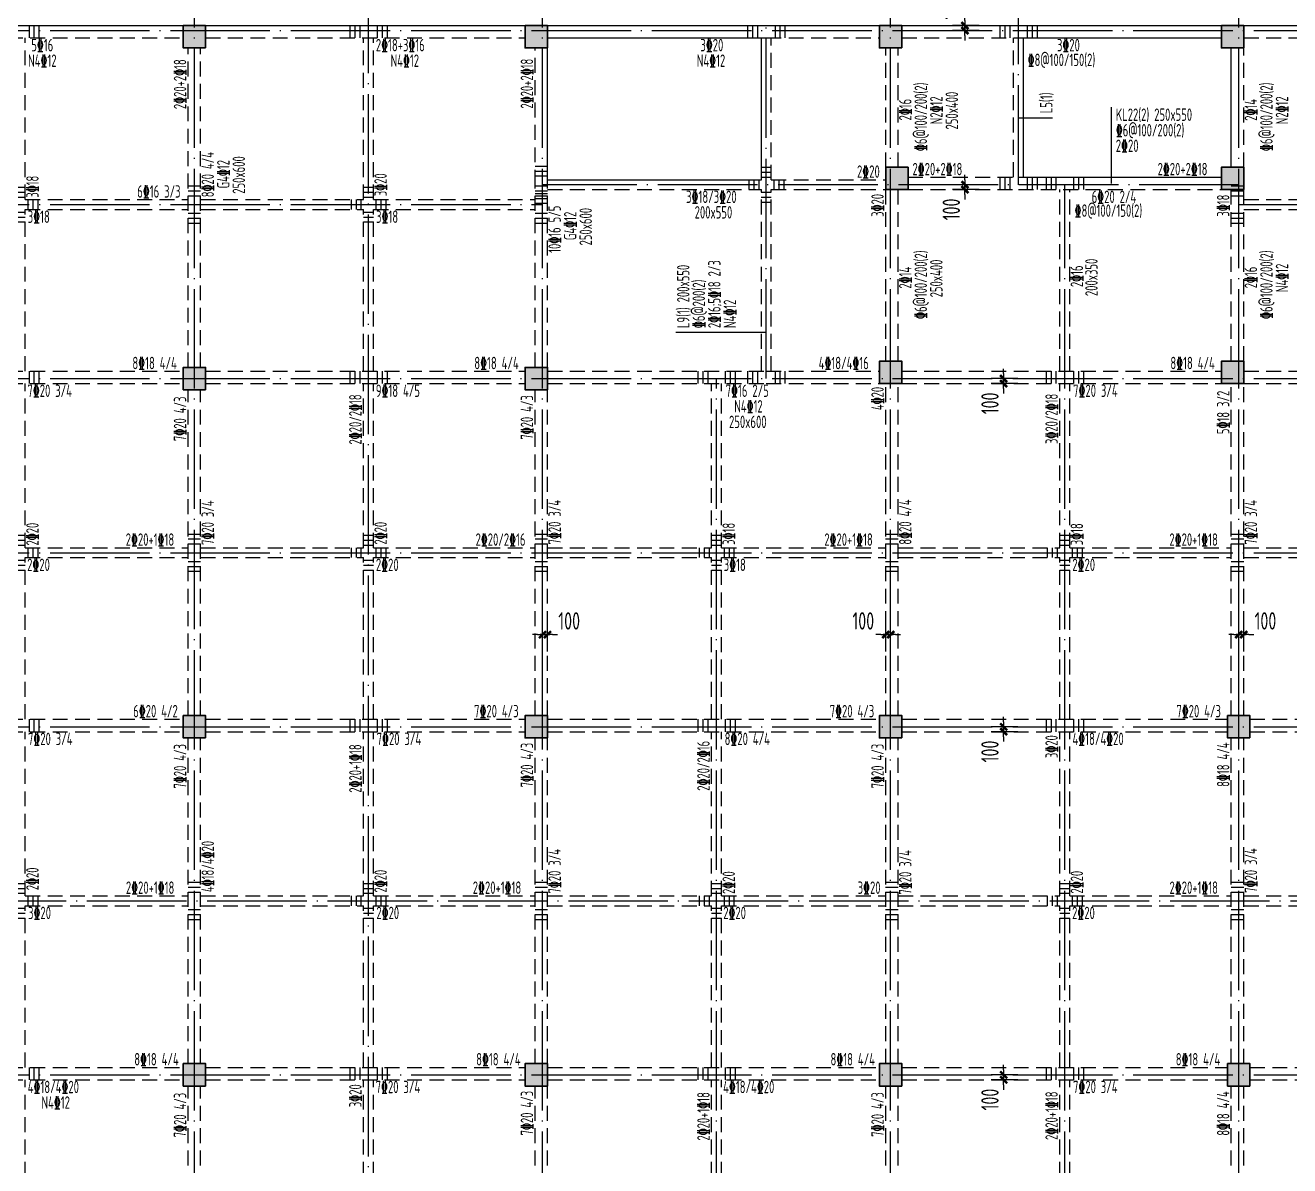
# Model space of a CAD drawing. Extents: x 8243024 to 8945023, y 669070 to 951310.
# Drawn here: x 8629474 to 8654898, y 842623 to 865555 of the extents above; entities that cross this region are included whole.
import ezdxf

# ---------------------------------------------------------------- set-up
doc = ezdxf.new("R2010")
doc.units = 0
doc.header["$LTSCALE"] = 1000
doc.linetypes.add('DASHED', pattern=[0.75, 0.5, -0.25])
doc.linetypes.add('DOTE', pattern=[2.42, 2, -0.2, 0.02, -0.2])
doc.layers.get('0').update_dxf_attribs({"linetype": 'CONTINUOUS'})
doc.layers.get('Defpoints').update_dxf_attribs({"linetype": 'CONTINUOUS'})
for name, color, linetype in [('BEAM', 4, 'DASHED'), ('BEAM_CON', 4, 'CONTINUOUS'), ('DIM', 3, 'CONTINUOUS'), ('DOTE', 1, 'DOTE'), ('柱涂实', 54, 'CONTINUOUS')]:
    doc.layers.add(name, color=color, linetype=linetype)
for name, color, linetype, lineweight in [('柱', 2, 'CONTINUOUS', 35), ('梁原位标注', 7, 'CONTINUOUS', 25), ('梁原位标注竖向', 7, 'CONTINUOUS', 25), ('梁集中标注', 2, 'CONTINUOUS', 25), ('梁集中标注竖向', 2, 'CONTINUOUS', 25), ('次梁箍筋', 1, 'CONTINUOUS', 30)]:
    doc.layers.add(name, color=color, linetype=linetype, lineweight=lineweight)
doc.styles.add('TSSD_Dimension', font='Tssdeng.shx', dxfattribs={"width": 0.7, "bigfont": 'tssdchn.shx'})
doc.styles.add('TSSD_REIN', font='Tssdeng.shx', dxfattribs={"width": 0.7, "bigfont": 'hztxt.shx'})
doc.dimstyles.new('TSSD_100_100$0', dxfattribs={"dimtxt": 350, "dimasz": 100, "dimexe": 250, "dimexo": 150, "dimgap": 100, "dimtad": 1, "dimdec": 0, "dimzin": 0, "dimdsep": 46, "dimtxsty": 'TSSD_Dimension', "dimblk": '_TSDBK', "dimblk1": '_TSDBK', "dimblk2": '_TSDBK', "dimsah": 1, "dimcen": 0, "dimclrt": 7, "dimadec": 0, "dimazin": 0, "dimtfac": 1, "dimtdec": 0, "dimtix": 1, "dimtmove": 2, "dimatfit": 3, "dimldrblk": '_TSDBK', "dimfxl": 0, "dimtolj": 1, "dimtzin": 0, "dimarcsym": 0})

# ---------------------------------------------------------------- blocks, each defined once
blk = doc.blocks.new('2a')
at = {"layer": '柱涂实'}
for points in [[(7647210, 938768), (7647210, 939218), (7646760, 939218), (7646760, 938768)], [(7654085, 938768), (7654085, 939218), (7653635, 939218), (7653635, 938768)], [(7661210, 938768), (7661210, 939218), (7660760, 939218), (7660760, 938768)], [(7668085, 938768), (7668085, 939218), (7667635, 939218), (7667635, 938768)], [(7661335, 935918), (7661335, 936368), (7660885, 936368), (7660885, 935918)], [(7668085, 935918), (7668085, 936368), (7667635, 936368), (7667635, 935918)], [(7647210, 931893), (7647210, 932343), (7646760, 932343), (7646760, 931893)], [(7654085, 931893), (7654085, 932343), (7653635, 932343), (7653635, 931893)], [(7661210, 932018), (7661210, 932468), (7660760, 932468), (7660760, 932018)], [(7668085, 932018), (7668085, 932468), (7667635, 932468), (7667635, 932018)], [(7647210, 924893), (7647210, 925343), (7646760, 925343), (7646760, 924893)], [(7654085, 924893), (7654085, 925343), (7653635, 925343), (7653635, 924893)], [(7661210, 924893), (7661210, 925343), (7660760, 925343), (7660760, 924893)], [(7668210, 924893), (7668210, 925343), (7667760, 925343), (7667760, 924893)], [(7647210, 917893), (7647210, 918343), (7646760, 918343), (7646760, 917893)], [(7654085, 917893), (7654085, 918343), (7653635, 918343), (7653635, 917893)], [(7661210, 917893), (7661210, 918343), (7660760, 918343), (7660760, 917893)], [(7668210, 917893), (7668210, 918343), (7667760, 918343), (7667760, 917893)]]:
    blk.add_hatch(color=256, dxfattribs=at).paths.add_polyline_path(points)
at = {"layer": 'BEAM', "ltscale": 0.6}
for p, q in [((7640085, 938968), (7646760, 938968)), ((7643585, 935718), (7643585, 938968)), ((7647210, 938968), (7653635, 938968)), ((7650385, 935718), (7650385, 938968)), ((7650585, 935718), (7650585, 938968)), ((7658485, 938968), (7660760, 938968)), ((7658585, 936118), (7658585, 938968)), ((7661210, 938968), (7663555, 938968)), ((7663455, 936168), (7663455, 938968)), ((7668085, 938968), (7674760, 938968)), ((7646860, 932343), (7646860, 938768)), ((7647110, 932343), (7647110, 938768)), ((7653835, 936018), (7653835, 938768)), ((7660885, 936368), (7660885, 938768)), ((7661135, 936368), (7661135, 938768)), ((7668085, 936368), (7668085, 938768)), ((7661335, 936168), (7663555, 936168)), ((7653835, 932343), (7653835, 936018)), ((7654085, 932343), (7654085, 936018)), ((7654085, 935918), (7658385, 935918)), ((7658385, 932268), (7658385, 935918)), ((7658585, 936118), (7660885, 936118)), ((7658585, 935918), (7660885, 935918)), ((7658585, 932268), (7658585, 935918)), ((7660885, 932468), (7660885, 935918)), ((7661135, 932468), (7661135, 935918)), ((7661335, 935918), (7663555, 935918)), ((7663555, 935918), (7667635, 935918)), ((7664385, 932268), (7664385, 935918)), ((7664585, 932268), (7664585, 935918)), ((7667835, 932468), (7667835, 935918)), ((7668085, 932468), (7668085, 935918)), ((7643585, 935718), (7646860, 935718)), ((7647110, 935718), (7650385, 935718)), ((7650585, 935718), (7653835, 935718)), ((7668085, 935718), (7671385, 935718)), ((7643585, 935518), (7646860, 935518)), ((7643585, 932268), (7643585, 935518)), ((7647110, 935518), (7650385, 935518)), ((7650385, 932268), (7650385, 935518)), ((7650585, 935518), (7653835, 935518)), ((7650585, 932268), (7650585, 935518)), ((7668085, 935518), (7671385, 935518)), ((7640085, 932268), (7646760, 932268)), ((7647210, 932268), (7653635, 932268)), ((7654085, 932268), (7658485, 932268)), ((7658485, 932268), (7660760, 932268)), ((7661210, 932268), (7667635, 932268)), ((7668085, 932268), (7674760, 932268)), ((7640085, 932018), (7646760, 932018)), ((7643585, 928718), (7643585, 932018)), ((7646860, 925343), (7646860, 931893)), ((7647110, 925343), (7647110, 931893)), ((7647210, 932018), (7653635, 932018)), ((7650385, 928718), (7650385, 932018)), ((7650585, 928718), (7650585, 932018)), ((7653835, 925343), (7653835, 931893)), ((7654085, 932018), (7658485, 932018)), ((7654085, 925343), (7654085, 931893)), ((7657385, 928718), (7657385, 932018)), ((7657585, 928718), (7657585, 932018)), ((7658485, 932018), (7660760, 932018)), ((7660885, 925343), (7660885, 932018)), ((7661135, 925343), (7661135, 932018)), ((7661210, 932018), (7667635, 932018)), ((7664385, 928718), (7664385, 932018)), ((7664585, 928718), (7664585, 932018)), ((7667835, 925343), (7667835, 932018)), ((7668085, 925343), (7668085, 932018)), ((7668085, 932018), (7674760, 932018)), ((7643585, 928718), (7646860, 928718)), ((7643585, 928518), (7646860, 928518)), ((7643585, 925268), (7643585, 928518)), ((7647110, 928718), (7650385, 928718)), ((7647110, 928518), (7650385, 928518)), ((7650385, 925268), (7650385, 928518)), ((7650585, 928718), (7653835, 928718)), ((7650585, 928518), (7653835, 928518)), ((7650585, 925268), (7650585, 928518)), ((7654085, 928718), (7657385, 928718)), ((7654085, 928518), (7657385, 928518)), ((7657385, 925268), (7657385, 928518)), ((7657585, 928718), (7660885, 928718)), ((7657585, 928518), (7660885, 928518)), ((7657585, 925268), (7657585, 928518)), ((7661135, 928718), (7664385, 928718)), ((7661135, 928518), (7664385, 928518)), ((7664385, 925268), (7664385, 928518)), ((7664585, 928718), (7667835, 928718)), ((7664585, 928518), (7667835, 928518)), ((7664585, 925268), (7664585, 928518)), ((7668085, 928718), (7671385, 928718)), ((7668085, 928518), (7671385, 928518)), ((7640085, 925268), (7646760, 925268)), ((7647210, 925268), (7653635, 925268)), ((7654085, 925268), (7660760, 925268)), ((7661210, 925268), (7667760, 925268)), ((7668210, 925268), (7674760, 925268)), ((7640085, 925018), (7646760, 925018)), ((7643585, 921718), (7643585, 925018)), ((7647210, 925018), (7653635, 925018)), ((7650385, 921718), (7650385, 925018)), ((7650585, 921718), (7650585, 925018)), ((7654085, 925018), (7660760, 925018)), ((7657385, 921718), (7657385, 925018)), ((7657585, 921718), (7657585, 925018)), ((7661210, 925018), (7667760, 925018)), ((7664385, 921718), (7664385, 925018)), ((7664585, 921718), (7664585, 925018)), ((7668210, 925018), (7674760, 925018)), ((7646860, 918343), (7646860, 924893)), ((7647110, 918343), (7647110, 924893)), ((7653835, 918343), (7653835, 924893)), ((7654085, 918343), (7654085, 924893)), ((7660885, 918343), (7660885, 924893)), ((7661135, 918343), (7661135, 924893)), ((7667835, 918343), (7667835, 924893)), ((7668085, 918343), (7668085, 924893)), ((7643585, 921718), (7646860, 921718)), ((7647110, 921718), (7650385, 921718)), ((7650585, 921718), (7653835, 921718)), ((7654085, 921718), (7657385, 921718)), ((7657585, 921718), (7660885, 921718)), ((7661135, 921718), (7664385, 921718)), ((7664585, 921718), (7667835, 921718)), ((7668085, 921718), (7671385, 921718)), ((7643585, 921518), (7646860, 921518)), ((7643585, 918268), (7643585, 921518)), ((7647110, 921518), (7650385, 921518)), ((7650385, 918268), (7650385, 921518)), ((7650585, 921518), (7653835, 921518)), ((7650585, 918268), (7650585, 921518)), ((7654085, 921518), (7657385, 921518)), ((7657385, 918268), (7657385, 921518)), ((7657585, 921518), (7660885, 921518)), ((7657585, 918268), (7657585, 921518)), ((7661135, 921518), (7664385, 921518)), ((7664385, 918268), (7664385, 921518)), ((7664585, 921518), (7667835, 921518)), ((7664585, 918268), (7664585, 921518)), ((7668085, 921518), (7671385, 921518)), ((7640085, 918268), (7646760, 918268)), ((7647210, 918268), (7653635, 918268)), ((7654085, 918268), (7660760, 918268)), ((7661210, 918268), (7667760, 918268)), ((7668210, 918268), (7674760, 918268)), ((7640085, 918018), (7646760, 918018)), ((7643585, 914718), (7643585, 918018)), ((7646860, 911343), (7646860, 917893)), ((7647110, 911343), (7647110, 917893)), ((7647210, 918018), (7653635, 918018)), ((7650385, 914718), (7650385, 918018)), ((7650585, 914718), (7650585, 918018)), ((7653835, 911343), (7653835, 917893)), ((7654085, 918018), (7660760, 918018)), ((7654085, 911343), (7654085, 917893)), ((7657385, 914718), (7657385, 918018)), ((7657585, 914718), (7657585, 918018)), ((7660885, 911343), (7660885, 917893)), ((7661135, 911343), (7661135, 917893)), ((7661210, 918018), (7667760, 918018)), ((7664385, 914718), (7664385, 918018)), ((7664585, 914718), (7664585, 918018)), ((7667835, 911343), (7667835, 917893)), ((7668085, 911343), (7668085, 917893)), ((7668210, 918018), (7674760, 918018))]:
    blk.add_line(p, q, dxfattribs=at)
at = {"layer": 'BEAM_CON'}
for p, q in [((7640085, 939218), (7646760, 939218)), ((7647210, 939218), (7653635, 939218)), ((7654085, 939218), (7658485, 939218)), ((7658485, 939218), (7660760, 939218)), ((7661210, 939218), (7663555, 939218)), ((7663555, 939218), (7667635, 939218)), ((7668085, 939218), (7674760, 939218)), ((7654085, 938968), (7658485, 938968)), ((7658385, 936118), (7658385, 938968)), ((7663555, 938968), (7667635, 938968)), ((7663655, 936168), (7663655, 938968)), ((7654085, 936018), (7654085, 938768)), ((7667835, 936368), (7667835, 938768)), ((7663555, 936168), (7667635, 936168)), ((7654085, 936118), (7658385, 936118))]:
    blk.add_line(p, q, dxfattribs=at)
at = {"layer": '柱'}
for points in [[(7647210, 938768), (7647210, 939218), (7646760, 939218), (7646760, 938768)], [(7654085, 938768), (7654085, 939218), (7653635, 939218), (7653635, 938768)], [(7661210, 938768), (7661210, 939218), (7660760, 939218), (7660760, 938768)], [(7668085, 938768), (7668085, 939218), (7667635, 939218), (7667635, 938768)], [(7661335, 935918), (7661335, 936368), (7660885, 936368), (7660885, 935918)], [(7668085, 935918), (7668085, 936368), (7667635, 936368), (7667635, 935918)], [(7647210, 931893), (7647210, 932343), (7646760, 932343), (7646760, 931893)], [(7654085, 931893), (7654085, 932343), (7653635, 932343), (7653635, 931893)], [(7661210, 932018), (7661210, 932468), (7660760, 932468), (7660760, 932018)], [(7668085, 932018), (7668085, 932468), (7667635, 932468), (7667635, 932018)], [(7647210, 924893), (7647210, 925343), (7646760, 925343), (7646760, 924893)], [(7654085, 924893), (7654085, 925343), (7653635, 925343), (7653635, 924893)], [(7661210, 924893), (7661210, 925343), (7660760, 925343), (7660760, 924893)], [(7668210, 924893), (7668210, 925343), (7667760, 925343), (7667760, 924893)], [(7647210, 917893), (7647210, 918343), (7646760, 918343), (7646760, 917893)], [(7654085, 917893), (7654085, 918343), (7653635, 918343), (7653635, 917893)], [(7661210, 917893), (7661210, 918343), (7660760, 918343), (7660760, 917893)], [(7668210, 917893), (7668210, 918343), (7667760, 918343), (7667760, 917893)]]:
    blk.add_lwpolyline(points, close=True, dxfattribs=at)
at = {"layer": '柱涂实', "linetype": 'Continuous'}
for points in [[(7647210, 938768), (7647210, 939218), (7646760, 939218), (7646760, 938768)], [(7654085, 938768), (7654085, 939218), (7653635, 939218), (7653635, 938768)], [(7661210, 938768), (7661210, 939218), (7660760, 939218), (7660760, 938768)], [(7668085, 938768), (7668085, 939218), (7667635, 939218), (7667635, 938768)], [(7661335, 935918), (7661335, 936368), (7660885, 936368), (7660885, 935918)], [(7668085, 935918), (7668085, 936368), (7667635, 936368), (7667635, 935918)], [(7647210, 931893), (7647210, 932343), (7646760, 932343), (7646760, 931893)], [(7654085, 931893), (7654085, 932343), (7653635, 932343), (7653635, 931893)], [(7661210, 932018), (7661210, 932468), (7660760, 932468), (7660760, 932018)], [(7668085, 932018), (7668085, 932468), (7667635, 932468), (7667635, 932018)], [(7647210, 924893), (7647210, 925343), (7646760, 925343), (7646760, 924893)], [(7654085, 924893), (7654085, 925343), (7653635, 925343), (7653635, 924893)], [(7661210, 924893), (7661210, 925343), (7660760, 925343), (7660760, 924893)], [(7668210, 924893), (7668210, 925343), (7667760, 925343), (7667760, 924893)], [(7647210, 917893), (7647210, 918343), (7646760, 918343), (7646760, 917893)], [(7654085, 917893), (7654085, 918343), (7653635, 918343), (7653635, 917893)], [(7661210, 917893), (7661210, 918343), (7660760, 918343), (7660760, 917893)], [(7668210, 917893), (7668210, 918343), (7667760, 918343), (7667760, 917893)]]:
    blk.add_lwpolyline(points, close=True, dxfattribs=at)
blk = doc.blocks.new('_TSDBK')
blk.add_line((-1, 0), (1.5, 0))
at = {"const_width": 0.5}
blk.add_lwpolyline([(-0.7, -0.7), (0.7, 0.7)], dxfattribs=at)
blk = doc.blocks.new('*D3694')
at = {"layer": 'Defpoints', "color": 0}
for p in [(8639974, 853303), (8639874, 852813), (8639974, 852813)]:
    blk.add_point(p, dxfattribs=at)
at = {"layer": 'DIM', "color": 0, "lineweight": -2}
for p, q in [((8639874, 852963), (8639874, 853553)), ((8639974, 852963), (8639974, 853553)), ((8639774, 853303), (8639674, 853303)), ((8639874, 853303), (8639974, 853303)), ((8640074, 853303), (8640174, 853303))]:
    blk.add_line(p, q, dxfattribs=at)
at = {"layer": 'DIM', "color": 0, "lineweight": -2, "xscale": 100, "yscale": 100, "zscale": 100}
blk.add_blockref('_TSDBK', (8639874, 853303), dxfattribs=at)
at = {"layer": 'DIM', "color": 0, "lineweight": -2, "xscale": 100, "yscale": 100, "zscale": 100, "rotation": 180}
blk.add_blockref('_TSDBK', (8639974, 853303), dxfattribs=at)
at = {"layer": 'DIM', "color": 7, "insert": (8640410, 853578), "char_height": 350, "attachment_point": 5, "style": 'TSSD_Dimension'}
blk.add_mtext('\\A1;100', dxfattribs=at)
blk = doc.blocks.new('*D3695')
at = {"layer": 'Defpoints', "color": 0}
for p in [(8646874, 853303), (8646774, 852813), (8646874, 852813)]:
    blk.add_point(p, dxfattribs=at)
at = {"layer": 'DIM', "color": 0, "lineweight": -2}
for p, q in [((8646774, 852963), (8646774, 853553)), ((8646874, 852963), (8646874, 853553)), ((8646674, 853303), (8646574, 853303)), ((8646774, 853303), (8646874, 853303)), ((8646974, 853303), (8647074, 853303))]:
    blk.add_line(p, q, dxfattribs=at)
at = {"layer": 'DIM', "color": 0, "lineweight": -2, "xscale": 100, "yscale": 100, "zscale": 100}
blk.add_blockref('_TSDBK', (8646774, 853303), dxfattribs=at)
at = {"layer": 'DIM', "color": 0, "lineweight": -2, "xscale": 100, "yscale": 100, "zscale": 100, "rotation": 180}
blk.add_blockref('_TSDBK', (8646874, 853303), dxfattribs=at)
at = {"layer": 'DIM', "color": 7, "insert": (8646324, 853578), "char_height": 350, "attachment_point": 5, "style": 'TSSD_Dimension'}
blk.add_mtext('\\A1;100', dxfattribs=at)
blk = doc.blocks.new('*D3696')
at = {"layer": 'Defpoints', "color": 0}
for p in [(8653974, 853303), (8653874, 852813), (8653974, 852813)]:
    blk.add_point(p, dxfattribs=at)
at = {"layer": 'DIM', "color": 0, "lineweight": -2}
for p, q in [((8653874, 852963), (8653874, 853553)), ((8653974, 852963), (8653974, 853553)), ((8653774, 853303), (8653674, 853303)), ((8653874, 853303), (8653974, 853303)), ((8654074, 853303), (8654174, 853303))]:
    blk.add_line(p, q, dxfattribs=at)
at = {"layer": 'DIM', "color": 0, "lineweight": -2, "xscale": 100, "yscale": 100, "zscale": 100}
blk.add_blockref('_TSDBK', (8653874, 853303), dxfattribs=at)
at = {"layer": 'DIM', "color": 0, "lineweight": -2, "xscale": 100, "yscale": 100, "zscale": 100, "rotation": 180}
blk.add_blockref('_TSDBK', (8653974, 853303), dxfattribs=at)
at = {"layer": 'DIM', "color": 7, "insert": (8654410, 853578), "char_height": 350, "attachment_point": 5, "style": 'TSSD_Dimension'}
blk.add_mtext('\\A1;100', dxfattribs=at)
blk = doc.blocks.new('*D3703')
at = {"layer": 'Defpoints', "color": 0}
for p in [(8649582, 844450), (8649146, 844350), (8649582, 844350)]:
    blk.add_point(p, dxfattribs=at)
at = {"layer": 'DIM', "color": 0, "lineweight": -2}
for p, q in [((8649146, 844550), (8649146, 844650)), ((8649432, 844450), (8648896, 844450)), ((8649146, 844450), (8649146, 844350)), ((8649432, 844350), (8648896, 844350)), ((8649146, 844250), (8649146, 844150))]:
    blk.add_line(p, q, dxfattribs=at)
at = {"layer": 'DIM', "color": 0, "lineweight": -2, "xscale": 100, "yscale": 100, "zscale": 100}
for p, rotation in [((8649146, 844450), 270), ((8649146, 844350), 90)]:
    blk.add_blockref('_TSDBK', p, dxfattribs=dict(at, rotation=rotation))
at = {"layer": 'DIM', "color": 7, "insert": (8648871, 843953), "char_height": 350, "attachment_point": 5, "rotation": 90, "style": 'TSSD_Dimension'}
blk.add_mtext('\\A1;100', dxfattribs=at)
blk = doc.blocks.new('*D3704')
at = {"layer": 'Defpoints', "color": 0}
for p in [(8649146, 851350), (8649582, 851450), (8649582, 851350)]:
    blk.add_point(p, dxfattribs=at)
at = {"layer": 'DIM', "color": 0, "lineweight": -2}
for p, q in [((8649146, 851550), (8649146, 851650)), ((8649432, 851450), (8648896, 851450)), ((8649432, 851350), (8648896, 851350)), ((8649146, 851450), (8649146, 851350)), ((8649146, 851250), (8649146, 851150))]:
    blk.add_line(p, q, dxfattribs=at)
at = {"layer": 'DIM', "color": 0, "lineweight": -2, "xscale": 100, "yscale": 100, "zscale": 100}
for p, rotation in [((8649146, 851450), 270), ((8649146, 851350), 90)]:
    blk.add_blockref('_TSDBK', p, dxfattribs=dict(at, rotation=rotation))
at = {"layer": 'DIM', "color": 7, "insert": (8648871, 850953), "char_height": 350, "attachment_point": 5, "rotation": 90, "style": 'TSSD_Dimension'}
blk.add_mtext('\\A1;100', dxfattribs=at)
blk = doc.blocks.new('*D3705')
at = {"layer": 'Defpoints', "color": 0}
for p in [(8649146, 858350), (8649582, 858450), (8649582, 858350)]:
    blk.add_point(p, dxfattribs=at)
at = {"layer": 'DIM', "color": 0, "lineweight": -2}
for p, q in [((8649146, 858550), (8649146, 858650)), ((8649432, 858450), (8648896, 858450)), ((8649432, 858350), (8648896, 858350)), ((8649146, 858450), (8649146, 858350)), ((8649146, 858250), (8649146, 858150))]:
    blk.add_line(p, q, dxfattribs=at)
at = {"layer": 'DIM', "color": 0, "lineweight": -2, "xscale": 100, "yscale": 100, "zscale": 100}
for p, rotation in [((8649146, 858450), 270), ((8649146, 858350), 90)]:
    blk.add_blockref('_TSDBK', p, dxfattribs=dict(at, rotation=rotation))
at = {"layer": 'DIM', "color": 7, "insert": (8648871, 857953), "char_height": 350, "attachment_point": 5, "rotation": 90, "style": 'TSSD_Dimension'}
blk.add_mtext('\\A1;100', dxfattribs=at)
blk = doc.blocks.new('*D3706')
at = {"layer": 'Defpoints', "color": 0}
for p in [(8648368, 862250), (8648804, 862350), (8648804, 862250)]:
    blk.add_point(p, dxfattribs=at)
at = {"layer": 'DIM', "color": 0, "lineweight": -2}
for p, q in [((8648368, 862450), (8648368, 862550)), ((8648654, 862350), (8648118, 862350)), ((8648654, 862250), (8648118, 862250)), ((8648368, 862350), (8648368, 862250)), ((8648368, 862150), (8648368, 862050))]:
    blk.add_line(p, q, dxfattribs=at)
at = {"layer": 'DIM', "color": 0, "lineweight": -2, "xscale": 100, "yscale": 100, "zscale": 100}
for p, rotation in [((8648368, 862350), 270), ((8648368, 862250), 90)]:
    blk.add_blockref('_TSDBK', p, dxfattribs=dict(at, rotation=rotation))
at = {"layer": 'DIM', "color": 7, "insert": (8648093, 861853), "char_height": 350, "attachment_point": 5, "rotation": 90, "style": 'TSSD_Dimension'}
blk.add_mtext('\\A1;100', dxfattribs=at)
blk = doc.blocks.new('*D3707')
at = {"layer": 'Defpoints', "color": 0}
for p in [(8648804, 865550), (8648368, 865450), (8648804, 865450)]:
    blk.add_point(p, dxfattribs=at)
at = {"layer": 'DIM', "color": 0, "lineweight": -2}
for p, q in [((8648368, 865650), (8648368, 865750)), ((8648654, 865550), (8648118, 865550)), ((8648368, 865550), (8648368, 865450)), ((8648654, 865450), (8648118, 865450)), ((8648368, 865350), (8648368, 865250))]:
    blk.add_line(p, q, dxfattribs=at)
at = {"layer": 'DIM', "color": 0, "lineweight": -2, "xscale": 100, "yscale": 100, "zscale": 100}
for p, rotation in [((8648368, 865550), 270), ((8648368, 865450), 90)]:
    blk.add_blockref('_TSDBK', p, dxfattribs=dict(at, rotation=rotation))
at = {"layer": 'DIM', "color": 7, "insert": (8648093, 865889), "char_height": 350, "attachment_point": 5, "rotation": 90, "style": 'TSSD_Dimension'}
blk.add_mtext('\\A1;100', dxfattribs=at)

msp = doc.modelspace()

# ---------------------------------------------------------------- linework, layer by layer
at = {"layer": 'DOTE'}
for p, q in [((8632873.6, 821950.3), (8632873.6, 866950.3)), ((8636373.6, 823450.3), (8636373.6, 866950.3)), ((8639873.6, 821950.3), (8639873.6, 866950.3)), ((8644373.6, 858450.3), (8644373.6, 866950.3)), ((8646873.6, 821950.3), (8646873.6, 866950.3)), ((8649443.6, 862350.3), (8649443.6, 866950.3)), ((8653873.6, 821950.3), (8653873.6, 866950.3)), ((8617873.6, 865450.3), (8749173.6, 865450.3)), ((8653873.6, 862350.3), (8639873.6, 862350.3)), ((8650373.6, 821950.3), (8650373.6, 862350.3)), ((8617873.6, 861950.3), (8639873.6, 861950.3)), ((8653873.6, 861950.3), (8718173.6, 861950.3)), ((8617873.6, 858450.3), (8749173.6, 858450.3)), ((8643373.6, 821950.3), (8643373.6, 858450.3)), ((8617873.6, 854950.3), (8746173.6, 854950.3)), ((8617873.6, 851450.3), (8749173.6, 851450.3)), ((8625873.6, 847950.3), (8749173.6, 847950.3)), ((8617873.6, 844450.3), (8749173.6, 844450.3))]:
    msp.add_line(p, q, dxfattribs=at)
at = {"layer": '梁集中标注', "linetype": 'Continuous'}
msp.add_line((8651312.3, 862375.3), (8651312.3, 863906.5), dxfattribs=at)
at = {"layer": '梁集中标注竖向', "linetype": 'Continuous'}
for p, q in [((8649443.6, 863697), (8650130.4, 863697)), ((8644373.6, 859377), (8642554.8, 859377))]:
    msp.add_line(p, q, dxfattribs=at)
at = {"layer": '次梁箍筋', "linetype": 'Continuous'}
for p, q in [((8629548.6, 865550.3), (8629548.6, 865300.3)), ((8629648.6, 865550.3), (8629648.6, 865300.3)), ((8629748.6, 865550.3), (8629748.6, 865300.3)), ((8635998.6, 865550.3), (8635998.6, 865300.3)), ((8636098.6, 865550.3), (8636098.6, 865300.3)), ((8636198.6, 865550.3), (8636198.6, 865300.3)), ((8636548.6, 865550.3), (8636548.6, 865300.3)), ((8636648.6, 865550.3), (8636648.6, 865300.3)), ((8636748.6, 865550.3), (8636748.6, 865300.3)), ((8643998.6, 865550.3), (8643998.6, 865300.3)), ((8644098.6, 865550.3), (8644098.6, 865300.3)), ((8644198.6, 865550.3), (8644198.6, 865300.3)), ((8644548.6, 865550.3), (8644548.6, 865300.3)), ((8644648.6, 865550.3), (8644648.6, 865300.3)), ((8644748.6, 865550.3), (8644748.6, 865300.3)), ((8649068.6, 865550.3), (8649068.6, 865300.3)), ((8649168.6, 865550.3), (8649168.6, 865300.3)), ((8649268.6, 865550.3), (8649268.6, 865300.3)), ((8649618.6, 865550.3), (8649618.6, 865300.3)), ((8649718.6, 865550.3), (8649718.6, 865300.3)), ((8649818.6, 865550.3), (8649818.6, 865300.3)), ((8639723.6, 862725.3), (8639973.6, 862725.3)), ((8644273.6, 862700.3), (8644473.6, 862700.3)), ((8639723.6, 862625.3), (8639973.6, 862625.3)), ((8639723.6, 862525.3), (8639973.6, 862525.3)), ((8644023.6, 862450.3), (8644023.6, 862250.3)), ((8644123.6, 862450.3), (8644123.6, 862250.3)), ((8644223.6, 862450.3), (8644223.6, 862250.3)), ((8644273.6, 862600.3), (8644473.6, 862600.3)), ((8644273.6, 862500.3), (8644473.6, 862500.3)), ((8644523.6, 862450.3), (8644523.6, 862250.3)), ((8644623.6, 862450.3), (8644623.6, 862250.3)), ((8644723.6, 862450.3), (8644723.6, 862250.3)), ((8649068.6, 862500.3), (8649068.6, 862250.3)), ((8649168.6, 862500.3), (8649168.6, 862250.3)), ((8649268.6, 862500.3), (8649268.6, 862250.3)), ((8649618.6, 862500.3), (8649618.6, 862250.3)), ((8649718.6, 862500.3), (8649718.6, 862250.3)), ((8649818.6, 862500.3), (8649818.6, 862250.3)), ((8649998.6, 862500.3), (8649998.6, 862250.3)), ((8650098.6, 862500.3), (8650098.6, 862250.3)), ((8650198.6, 862500.3), (8650198.6, 862250.3)), ((8650548.6, 862500.3), (8650548.6, 862250.3)), ((8650648.6, 862500.3), (8650648.6, 862250.3)), ((8650748.6, 862500.3), (8650748.6, 862250.3)), ((8629273.6, 862300.3), (8629473.6, 862300.3)), ((8629273.6, 862200.3), (8629473.6, 862200.3)), ((8632748.6, 862325.3), (8632998.6, 862325.3)), ((8632748.6, 862225.3), (8632998.6, 862225.3)), ((8636273.6, 862300.3), (8636473.6, 862300.3)), ((8636273.6, 862200.3), (8636473.6, 862200.3)), ((8639723.6, 862325.3), (8639973.6, 862325.3)), ((8639723.6, 862225.3), (8639973.6, 862225.3)), ((8639723.6, 862175.3), (8639973.6, 862175.3)), ((8644273.6, 862200.3), (8644473.6, 862200.3)), ((8653723.6, 862325.3), (8653973.6, 862325.3)), ((8653723.6, 862225.3), (8653973.6, 862225.3)), ((8629273.6, 862100.3), (8629473.6, 862100.3)), ((8629523.6, 862050.3), (8629523.6, 861850.3)), ((8629623.6, 862050.3), (8629623.6, 861850.3)), ((8629723.6, 862050.3), (8629723.6, 861850.3)), ((8632748.6, 862125.3), (8632998.6, 862125.3)), ((8636023.6, 862050.3), (8636023.6, 861850.3)), ((8636123.6, 862050.3), (8636123.6, 861850.3)), ((8636223.6, 862050.3), (8636223.6, 861850.3)), ((8636273.6, 862100.3), (8636473.6, 862100.3)), ((8636523.6, 862050.3), (8636523.6, 861850.3)), ((8636623.6, 862050.3), (8636623.6, 861850.3)), ((8636723.6, 862050.3), (8636723.6, 861850.3)), ((8639723.6, 862125.3), (8639973.6, 862125.3)), ((8639723.6, 862075.3), (8639973.6, 862075.3)), ((8639723.6, 861975.3), (8639973.6, 861975.3)), ((8644273.6, 862100.3), (8644473.6, 862100.3)), ((8644273.6, 862000.3), (8644473.6, 862000.3)), ((8653723.6, 862125.3), (8653973.6, 862125.3)), ((8629273.6, 861800.3), (8629473.6, 861800.3)), ((8629273.6, 861700.3), (8629473.6, 861700.3)), ((8632748.6, 861775.3), (8632998.6, 861775.3)), ((8632748.6, 861675.3), (8632998.6, 861675.3)), ((8636273.6, 861800.3), (8636473.6, 861800.3)), ((8636273.6, 861700.3), (8636473.6, 861700.3)), ((8639723.6, 861775.3), (8639973.6, 861775.3)), ((8639723.6, 861675.3), (8639973.6, 861675.3)), ((8653723.6, 861775.3), (8653973.6, 861775.3)), ((8653723.6, 861675.3), (8653973.6, 861675.3)), ((8629273.6, 861600.3), (8629473.6, 861600.3)), ((8632748.6, 861575.3), (8632998.6, 861575.3)), ((8636273.6, 861600.3), (8636473.6, 861600.3)), ((8639723.6, 861575.3), (8639973.6, 861575.3)), ((8653723.6, 861575.3), (8653973.6, 861575.3)), ((8629548.6, 858600.3), (8629548.6, 858350.3)), ((8629648.6, 858600.3), (8629648.6, 858350.3)), ((8629748.6, 858600.3), (8629748.6, 858350.3)), ((8635998.6, 858600.3), (8635998.6, 858350.3)), ((8636098.6, 858600.3), (8636098.6, 858350.3)), ((8636198.6, 858600.3), (8636198.6, 858350.3)), ((8636548.6, 858600.3), (8636548.6, 858350.3)), ((8636648.6, 858600.3), (8636648.6, 858350.3)), ((8636748.6, 858600.3), (8636748.6, 858350.3)), ((8642998.6, 858600.3), (8642998.6, 858350.3)), ((8643098.6, 858600.3), (8643098.6, 858350.3)), ((8643198.6, 858600.3), (8643198.6, 858350.3)), ((8643548.6, 858600.3), (8643548.6, 858350.3)), ((8643648.6, 858600.3), (8643648.6, 858350.3)), ((8643748.6, 858600.3), (8643748.6, 858350.3)), ((8643998.6, 858600.3), (8643998.6, 858350.3)), ((8644098.6, 858600.3), (8644098.6, 858350.3)), ((8644198.6, 858600.3), (8644198.6, 858350.3)), ((8644548.6, 858600.3), (8644548.6, 858350.3)), ((8644648.6, 858600.3), (8644648.6, 858350.3)), ((8644748.6, 858600.3), (8644748.6, 858350.3)), ((8649998.6, 858600.3), (8649998.6, 858350.3)), ((8650098.6, 858600.3), (8650098.6, 858350.3)), ((8650198.6, 858600.3), (8650198.6, 858350.3)), ((8650548.6, 858600.3), (8650548.6, 858350.3)), ((8650648.6, 858600.3), (8650648.6, 858350.3)), ((8650748.6, 858600.3), (8650748.6, 858350.3)), ((8629273.6, 855300.3), (8629473.6, 855300.3)), ((8632748.6, 855325.3), (8632998.6, 855325.3)), ((8636273.6, 855300.3), (8636473.6, 855300.3)), ((8639723.6, 855325.3), (8639973.6, 855325.3)), ((8643273.6, 855300.3), (8643473.6, 855300.3)), ((8646773.6, 855325.3), (8647023.6, 855325.3)), ((8650273.6, 855300.3), (8650473.6, 855300.3)), ((8653723.6, 855325.3), (8653973.6, 855325.3)), ((8629273.6, 855200.3), (8629473.6, 855200.3)), ((8629273.6, 855100.3), (8629473.6, 855100.3)), ((8629523.6, 855050.3), (8629523.6, 854850.3)), ((8629623.6, 855050.3), (8629623.6, 854850.3)), ((8629723.6, 855050.3), (8629723.6, 854850.3)), ((8632748.6, 855225.3), (8632998.6, 855225.3)), ((8632748.6, 855125.3), (8632998.6, 855125.3)), ((8636023.6, 855050.3), (8636023.6, 854850.3)), ((8636123.6, 855050.3), (8636123.6, 854850.3)), ((8636223.6, 855050.3), (8636223.6, 854850.3)), ((8636273.6, 855200.3), (8636473.6, 855200.3)), ((8636273.6, 855100.3), (8636473.6, 855100.3)), ((8636523.6, 855050.3), (8636523.6, 854850.3)), ((8636623.6, 855050.3), (8636623.6, 854850.3)), ((8636723.6, 855050.3), (8636723.6, 854850.3)), ((8639723.6, 855225.3), (8639973.6, 855225.3)), ((8639723.6, 855125.3), (8639973.6, 855125.3)), ((8643023.6, 855050.3), (8643023.6, 854850.3)), ((8643123.6, 855050.3), (8643123.6, 854850.3)), ((8643223.6, 855050.3), (8643223.6, 854850.3)), ((8643273.6, 855200.3), (8643473.6, 855200.3)), ((8643273.6, 855100.3), (8643473.6, 855100.3)), ((8643523.6, 855050.3), (8643523.6, 854850.3)), ((8643623.6, 855050.3), (8643623.6, 854850.3)), ((8643723.6, 855050.3), (8643723.6, 854850.3)), ((8646773.6, 855225.3), (8647023.6, 855225.3)), ((8646773.6, 855125.3), (8647023.6, 855125.3)), ((8650023.6, 855050.3), (8650023.6, 854850.3)), ((8650123.6, 855050.3), (8650123.6, 854850.3)), ((8650223.6, 855050.3), (8650223.6, 854850.3)), ((8650273.6, 855200.3), (8650473.6, 855200.3)), ((8650273.6, 855100.3), (8650473.6, 855100.3)), ((8650523.6, 855050.3), (8650523.6, 854850.3)), ((8650623.6, 855050.3), (8650623.6, 854850.3)), ((8650723.6, 855050.3), (8650723.6, 854850.3)), ((8653723.6, 855225.3), (8653973.6, 855225.3)), ((8653723.6, 855125.3), (8653973.6, 855125.3)), ((8629273.6, 854800.3), (8629473.6, 854800.3)), ((8632748.6, 854775.3), (8632998.6, 854775.3)), ((8636273.6, 854800.3), (8636473.6, 854800.3)), ((8639723.6, 854775.3), (8639973.6, 854775.3)), ((8643273.6, 854800.3), (8643473.6, 854800.3)), ((8646773.6, 854775.3), (8647023.6, 854775.3)), ((8650273.6, 854800.3), (8650473.6, 854800.3)), ((8653723.6, 854775.3), (8653973.6, 854775.3)), ((8629273.6, 854700.3), (8629473.6, 854700.3)), ((8629273.6, 854600.3), (8629473.6, 854600.3)), ((8632748.6, 854675.3), (8632998.6, 854675.3)), ((8632748.6, 854575.3), (8632998.6, 854575.3)), ((8636273.6, 854700.3), (8636473.6, 854700.3)), ((8636273.6, 854600.3), (8636473.6, 854600.3)), ((8639723.6, 854675.3), (8639973.6, 854675.3)), ((8639723.6, 854575.3), (8639973.6, 854575.3)), ((8643273.6, 854700.3), (8643473.6, 854700.3)), ((8643273.6, 854600.3), (8643473.6, 854600.3)), ((8646773.6, 854675.3), (8647023.6, 854675.3)), ((8646773.6, 854575.3), (8647023.6, 854575.3)), ((8650273.6, 854700.3), (8650473.6, 854700.3)), ((8650273.6, 854600.3), (8650473.6, 854600.3)), ((8653723.6, 854675.3), (8653973.6, 854675.3)), ((8653723.6, 854575.3), (8653973.6, 854575.3)), ((8629548.6, 851600.3), (8629548.6, 851350.3)), ((8629648.6, 851600.3), (8629648.6, 851350.3)), ((8629748.6, 851600.3), (8629748.6, 851350.3)), ((8635998.6, 851600.3), (8635998.6, 851350.3)), ((8636098.6, 851600.3), (8636098.6, 851350.3)), ((8636198.6, 851600.3), (8636198.6, 851350.3)), ((8636548.6, 851600.3), (8636548.6, 851350.3)), ((8636648.6, 851600.3), (8636648.6, 851350.3)), ((8636748.6, 851600.3), (8636748.6, 851350.3)), ((8642998.6, 851600.3), (8642998.6, 851350.3)), ((8643098.6, 851600.3), (8643098.6, 851350.3)), ((8643198.6, 851600.3), (8643198.6, 851350.3)), ((8643548.6, 851600.3), (8643548.6, 851350.3)), ((8643648.6, 851600.3), (8643648.6, 851350.3)), ((8643748.6, 851600.3), (8643748.6, 851350.3)), ((8649998.6, 851600.3), (8649998.6, 851350.3)), ((8650098.6, 851600.3), (8650098.6, 851350.3)), ((8650198.6, 851600.3), (8650198.6, 851350.3)), ((8650548.6, 851600.3), (8650548.6, 851350.3)), ((8650648.6, 851600.3), (8650648.6, 851350.3)), ((8650748.6, 851600.3), (8650748.6, 851350.3)), ((8629273.6, 848300.3), (8629473.6, 848300.3)), ((8629273.6, 848200.3), (8629473.6, 848200.3)), ((8632748.6, 848325.3), (8632998.6, 848325.3)), ((8632748.6, 848225.3), (8632998.6, 848225.3)), ((8636273.6, 848300.3), (8636473.6, 848300.3)), ((8636273.6, 848200.3), (8636473.6, 848200.3)), ((8639723.6, 848325.3), (8639973.6, 848325.3)), ((8639723.6, 848225.3), (8639973.6, 848225.3)), ((8643273.6, 848300.3), (8643473.6, 848300.3)), ((8643273.6, 848200.3), (8643473.6, 848200.3)), ((8646773.6, 848325.3), (8647023.6, 848325.3)), ((8646773.6, 848225.3), (8647023.6, 848225.3)), ((8650273.6, 848300.3), (8650473.6, 848300.3)), ((8650273.6, 848200.3), (8650473.6, 848200.3)), ((8653723.6, 848325.3), (8653973.6, 848325.3)), ((8653723.6, 848225.3), (8653973.6, 848225.3)), ((8629273.6, 848100.3), (8629473.6, 848100.3)), ((8629523.6, 848050.3), (8629523.6, 847850.3)), ((8629623.6, 848050.3), (8629623.6, 847850.3)), ((8629723.6, 848050.3), (8629723.6, 847850.3)), ((8632748.6, 848125.3), (8632998.6, 848125.3)), ((8636023.6, 848050.3), (8636023.6, 847850.3)), ((8636123.6, 848050.3), (8636123.6, 847850.3)), ((8636223.6, 848050.3), (8636223.6, 847850.3)), ((8636273.6, 848100.3), (8636473.6, 848100.3)), ((8636523.6, 848050.3), (8636523.6, 847850.3)), ((8636623.6, 848050.3), (8636623.6, 847850.3)), ((8636723.6, 848050.3), (8636723.6, 847850.3)), ((8639723.6, 848125.3), (8639973.6, 848125.3)), ((8643023.6, 848050.3), (8643023.6, 847850.3)), ((8643123.6, 848050.3), (8643123.6, 847850.3)), ((8643223.6, 848050.3), (8643223.6, 847850.3)), ((8643273.6, 848100.3), (8643473.6, 848100.3)), ((8643523.6, 848050.3), (8643523.6, 847850.3)), ((8643623.6, 848050.3), (8643623.6, 847850.3)), ((8643723.6, 848050.3), (8643723.6, 847850.3)), ((8646773.6, 848125.3), (8647023.6, 848125.3)), ((8650023.6, 848050.3), (8650023.6, 847850.3)), ((8650123.6, 848050.3), (8650123.6, 847850.3)), ((8650223.6, 848050.3), (8650223.6, 847850.3)), ((8650273.6, 848100.3), (8650473.6, 848100.3)), ((8650523.6, 848050.3), (8650523.6, 847850.3)), ((8650623.6, 848050.3), (8650623.6, 847850.3)), ((8650723.6, 848050.3), (8650723.6, 847850.3)), ((8653723.6, 848125.3), (8653973.6, 848125.3)), ((8629273.6, 847800.3), (8629473.6, 847800.3)), ((8629273.6, 847700.3), (8629473.6, 847700.3)), ((8632748.6, 847775.3), (8632998.6, 847775.3)), ((8632748.6, 847675.3), (8632998.6, 847675.3)), ((8636273.6, 847800.3), (8636473.6, 847800.3)), ((8636273.6, 847700.3), (8636473.6, 847700.3)), ((8639723.6, 847775.3), (8639973.6, 847775.3)), ((8639723.6, 847675.3), (8639973.6, 847675.3)), ((8643273.6, 847800.3), (8643473.6, 847800.3)), ((8643273.6, 847700.3), (8643473.6, 847700.3)), ((8646773.6, 847775.3), (8647023.6, 847775.3)), ((8646773.6, 847675.3), (8647023.6, 847675.3)), ((8650273.6, 847800.3), (8650473.6, 847800.3)), ((8650273.6, 847700.3), (8650473.6, 847700.3)), ((8653723.6, 847775.3), (8653973.6, 847775.3)), ((8653723.6, 847675.3), (8653973.6, 847675.3)), ((8629273.6, 847600.3), (8629473.6, 847600.3)), ((8632748.6, 847575.3), (8632998.6, 847575.3)), ((8636273.6, 847600.3), (8636473.6, 847600.3)), ((8639723.6, 847575.3), (8639973.6, 847575.3)), ((8643273.6, 847600.3), (8643473.6, 847600.3)), ((8646773.6, 847575.3), (8647023.6, 847575.3)), ((8650273.6, 847600.3), (8650473.6, 847600.3)), ((8653723.6, 847575.3), (8653973.6, 847575.3)), ((8629548.6, 844600.3), (8629548.6, 844350.3)), ((8629648.6, 844600.3), (8629648.6, 844350.3)), ((8629748.6, 844600.3), (8629748.6, 844350.3)), ((8635998.6, 844600.3), (8635998.6, 844350.3)), ((8636098.6, 844600.3), (8636098.6, 844350.3)), ((8636198.6, 844600.3), (8636198.6, 844350.3)), ((8636548.6, 844600.3), (8636548.6, 844350.3)), ((8636648.6, 844600.3), (8636648.6, 844350.3)), ((8636748.6, 844600.3), (8636748.6, 844350.3)), ((8642998.6, 844600.3), (8642998.6, 844350.3)), ((8643098.6, 844600.3), (8643098.6, 844350.3)), ((8643198.6, 844600.3), (8643198.6, 844350.3)), ((8643548.6, 844600.3), (8643548.6, 844350.3)), ((8643648.6, 844600.3), (8643648.6, 844350.3)), ((8643748.6, 844600.3), (8643748.6, 844350.3)), ((8649998.6, 844600.3), (8649998.6, 844350.3)), ((8650098.6, 844600.3), (8650098.6, 844350.3)), ((8650198.6, 844600.3), (8650198.6, 844350.3)), ((8650548.6, 844600.3), (8650548.6, 844350.3)), ((8650648.6, 844600.3), (8650648.6, 844350.3)), ((8650748.6, 844600.3), (8650748.6, 844350.3))]:
    msp.add_line(p, q, dxfattribs=at)

# ---------------------------------------------------------------- block references
at = {"layer": '柱涂实'}
msp.add_blockref('2a', (985889.1, -73667.3), dxfattribs=at)

# ---------------------------------------------------------------- texts
at = {"layer": '梁原位标注', "style": 'TSSD_REIN', "width": 0.65}
for s, p in [('5%%13216', (8629594.7, 865031.5)), ('2%%13218+3%%13216', (8636522.7, 865031.5)), ('3%%13220', (8643048.9, 865031.5)), ('3%%13220', (8650218.5, 865031.5)), ('N4%%13212', (8629529.5, 864719)), ('N4%%13212', (8636818.9, 864719)), ('N4%%13212', (8642974.9, 864719)), ('%%1328@100/150(2)', (8649628.4, 864734.4)), ('2%%13220', (8646197.9, 862489)), ('2%%13220+2%%13218', (8647313, 862539)), ('2%%13220+2%%13218', (8652242, 862539)), ('6%%13216 3/3', (8631725.5, 862089)), ('3%%13218/3%%13220', (8642761.8, 861981.5)), ('6%%13220 2/4', (8650915.9, 861981.5)), ('200x550', (8642933.2, 861669)), ('%%1328@100/150(2)', (8650573, 861703.6)), ('3%%13218', (8629523, 861581.5)), ('3%%13218', (8636527.5, 861581.5)), ('8%%13218 4/4', (8631627, 858639)), ('8%%13218 4/4', (8638502, 858639)), ('4%%13218/4%%13216', (8645426.6, 858639)), ('8%%13218 4/4', (8652498.4, 858639)), ('7%%13220 3/4', (8629516.9, 858081.5)), ('9%%13218 4/5', (8636521.7, 858081.5)), ('7%%13216 2/5', (8643556.9, 858081.5)), ('7%%13220 3/4', (8650543.4, 858081.5)), ('N4%%13212', (8643728.6, 857769)), ('250x600', (8643624.4, 857456.5)), ('2%%13220+1%%13218', (8631493.2, 855089)), ('2%%13220/2%%13216', (8638527.8, 855089)), ('2%%13220+1%%13218', (8645540.2, 855089)), ('2%%13220+1%%13218', (8652479, 855089)), ('2%%13220', (8629511.4, 854581.5)), ('2%%13220', (8636523.8, 854581.5)), ('3%%13218', (8643518.4, 854581.5)), ('2%%13220', (8650527.5, 854581.5)), ('6%%13220 4/2', (8631644, 851639)), ('7%%13220 4/3', (8638498.1, 851639)), ('7%%13220 4/3', (8645648.7, 851639)), ('7%%13220 4/3', (8652619.8, 851639)), ('7%%13220 3/4', (8629527.5, 851081.5)), ('7%%13220 3/4', (8636538.7, 851081.5)), ('8%%13220 4/4', (8643535.4, 851081.5)), ('4%%13218/4%%13220', (8650530.1, 851081.5)), ('2%%13220+1%%13218', (8631496.5, 848089)), ('2%%13220+1%%13218', (8638471.5, 848089)), ('3%%13220', (8646210.8, 848089)), ('2%%13220+1%%13218', (8652481.3, 848089)), ('3%%13220', (8629530.1, 847581.5)), ('2%%13220', (8636533, 847581.5)), ('2%%13220', (8643507.7, 847581.5)), ('2%%13220', (8650522.8, 847581.5)), ('8%%13218 4/4', (8631664.9, 844639)), ('8%%13218 4/4', (8638539.9, 844639)), ('8%%13218 4/4', (8645664.9, 844639)), ('8%%13218 4/4', (8652606.7, 844639)), ('4%%13218/4%%13220', (8629522.9, 844081.5)), ('7%%13220 3/4', (8636518.3, 844081.5)), ('4%%13218/4%%13220', (8643505.5, 844081.5)), ('7%%13220 3/4', (8650541.3, 844081.5)), ('N4%%13212', (8629798.5, 843769))]:
    msp.add_text(s, height=250, dxfattribs=at).set_placement(p)
at = {"layer": '梁原位标注竖向', "style": 'TSSD_REIN', "width": 0.65}
for s, p in [('2%%13220+2%%13218', (8632709.8, 863869.9)), ('2%%13220+2%%13218', (8639684.8, 863880.7)), ('%%1326@100/200(2)', (8647604.8, 863026.3)), ('250x400', (8648229.8, 863459.9)), ('%%1326@100/200(2)', (8654554.8, 863026.3)), ('2%%13216', (8647292.3, 863641.4)), ('N2%%13212', (8647917.3, 863564.1)), ('2%%13214', (8654242.3, 863634.7)), ('N2%%13212', (8654867.3, 863564.1)), ('8%%13220 4/4', (8633267.3, 862096.5)), ('250x600', (8633892.3, 862167.4)), ('G4%%13212', (8633579.8, 862275)), ('3%%13218', (8629742.3, 862087.8)), ('3%%13220', (8636742.3, 862118.5)), ('3%%13220', (8646734.8, 861703.9)), ('10%%13216 5/5', (8640242.3, 860979.6)), ('3%%13218', (8653684.8, 861707.6)), ('G4%%13212', (8640554.8, 861235.4)), ('250x600', (8640867.3, 861127.9)), ('%%1326@100/200(2)', (8647604.8, 859651.3)), ('%%1326@100/200(2)', (8654554.8, 859651.3)), ('2%%13214', (8647292.3, 860259.7)), ('250x400', (8647917.3, 860084.9)), ('2%%13216', (8650742.3, 860291.4)), ('200x350', (8651036.4, 860109.9)), ('2%%13216', (8654242.3, 860266.4)), ('N4%%13212', (8654867.3, 860189.1)), ('2%%13220/2%%13218', (8636234.8, 857125.4)), ('7%%13220 4/3', (8639684.8, 857222.4)), ('4%%13220', (8646734.8, 857816.9)), ('3%%13220/2%%13218', (8650234.8, 857134.8)), ('5%%13218 3/2', (8653684.8, 857334.6)), ('7%%13220 4/3', (8632709.8, 857194.1)), ('7%%13220 3/4', (8633267.3, 855106.4)), ('7%%13220 3/4', (8640242.3, 855115.3)), ('8%%13220 4/4', (8647292.3, 855110.7)), ('7%%13220 3/4', (8654242.3, 855113)), ('2%%13220', (8629742.3, 855094.3)), ('2%%13220', (8636742.3, 855113.2)), ('3%%13218', (8643742.3, 855107.8)), ('3%%13218', (8650742.3, 855099.6)), ('3%%13220', (8650234.8, 850819.2)), ('7%%13220 4/3', (8632709.8, 850207.1)), ('2%%13220+1%%13218', (8636234.8, 850123)), ('7%%13220 4/3', (8639684.8, 850231.2)), ('2%%13220/2%%13216', (8643234.8, 850162.2)), ('7%%13220 4/3', (8646734.8, 850211.2)), ('8%%13218 4/4', (8653684.8, 850240.6)), ('4%%13218/4%%13220', (8633267.3, 848124.5)), ('7%%13220 3/4', (8640242.3, 848096.5)), ('7%%13220 3/4', (8647292.3, 848075.1)), ('7%%13220 3/4', (8654242.3, 848111.5)), ('2%%13220', (8629742.3, 848162.4)), ('2%%13220', (8636742.3, 848116.4)), ('2%%13220', (8643742.3, 848086.9)), ('2%%13220', (8650742.3, 848095.5)), ('3%%13220', (8636234.8, 843800.2)), ('7%%13220 4/3', (8639684.8, 843232.3)), ('2%%13220+1%%13218', (8650234.8, 843141.1)), ('8%%13218 4/4', (8653684.8, 843225.7)), ('7%%13220 4/3', (8632709.8, 843194.3)), ('2%%13220+1%%13218', (8643234.8, 843128.4)), ('7%%13220 4/3', (8646734.8, 843204.6))]:
    msp.add_text(s, height=250, rotation=90, dxfattribs=at).set_placement(p)
at = {"layer": '梁集中标注', "color": 6, "style": 'TSSD_REIN', "width": 0.65}
for s, p in [('KL22(2) 250x550', (8651401.7, 863632.8)), ('%%1326@100/200(2)', (8651401.7, 863320.3)), ('2%%13220', (8651401.7, 863007.8))]:
    msp.add_text(s, height=250, dxfattribs=at).set_placement(p)
at = {"layer": '梁集中标注竖向', "color": 6, "style": 'TSSD_REIN', "width": 0.65}
for s, p in [('L5(1)', (8650127.6, 863786.4)), ('L9(1) 200x550', (8642828.6, 859466.3)), ('2%%13216;5%%13218 2/3', (8643453.6, 859466.3)), ('%%1326@200(2)', (8643141.1, 859466.3)), ('N4%%13212', (8643766.1, 859466.3))]:
    msp.add_text(s, height=250, rotation=90, dxfattribs=at).set_placement(p)

# ---------------------------------------------------------------- dimensions: what is measured, and where the dimension line sits
at = {"layer": 'DIM'}
for base, p1, p2, picture, middle in [((8648368, 865450.3), (8648804.2, 865550.3), (8648804.2, 865450.3), '*D3707', (8648093, 865889.1)), ((8648368, 862250.3), (8648804.2, 862350.3), (8648804.2, 862250.3), '*D3706', (8648093, 861853)), ((8649146.1, 858350.3), (8649582.3, 858450.3), (8649582.3, 858350.3), '*D3705', (8648871.1, 857953)), ((8649146.1, 851350.3), (8649582.3, 851450.3), (8649582.3, 851350.3), '*D3704', (8648871.1, 850953)), ((8649146.1, 844350.3), (8649582.3, 844450.3), (8649582.3, 844350.3), '*D3703', (8648871.1, 843953))]:
    dim = msp.add_linear_dim(base=base, p1=p1, p2=p2, angle=90, dimstyle='TSSD_100_100$0', dxfattribs=at)
    dim.commit()
    dim.dimension.update_dxf_attribs({"geometry": picture, "text_midpoint": middle, "dimtype": 160})
for base, p1, p2, picture, middle in [((8639973.6, 853303.1), (8639873.6, 852812.8), (8639973.6, 852812.8), '*D3694', (8640409.8, 853578.1)), ((8646873.6, 853303.1), (8646773.6, 852812.8), (8646873.6, 852812.8), '*D3695', (8646323.5, 853578.1)), ((8653973.6, 853303.1), (8653873.6, 852812.8), (8653973.6, 852812.8), '*D3696', (8654409.8, 853578.1))]:
    dim = msp.add_linear_dim(base=base, p1=p1, p2=p2, dimstyle='TSSD_100_100$0', dxfattribs=at)
    dim.commit()
    dim.dimension.update_dxf_attribs({"geometry": picture, "text_midpoint": middle, "dimtype": 160})

doc.saveas('drawing.dxf')
